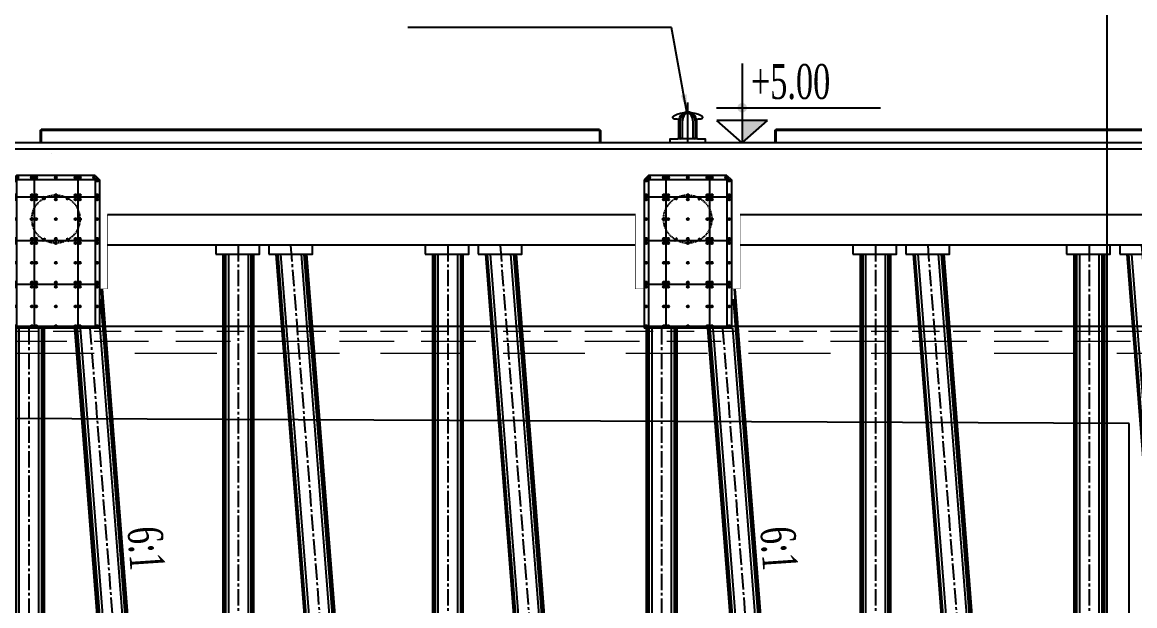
# Model space of a CAD drawing. Extents: x -57534 to 10615, y -13723 to 96319.
# Drawn here: x -17331 to -14782, y 40036 to 41373 of the extents above; entities that cross this region are included whole.
import ezdxf
from ezdxf.enums import TextEntityAlignment as Align

# ---------------------------------------------------------------- set-up
doc = ezdxf.new("R2010")
doc.units = 0
doc.header["$LTSCALE"] = 5
doc.header["$MEASUREMENT"] = 0
for name, pattern in [('CENTER', [2, 1.25, -0.25, 0.25, -0.25]), ('CENTER2', [1.125, 0.75, -0.125, 0.125, -0.125]), ('HIDDEN', [0.375, 0.25, -0.125])]:
    doc.linetypes.add(name, pattern=pattern)
doc.layers.get('0').update_dxf_attribs({"linetype": 'CONTINUOUS'})
doc.layers.get('DEFPOINTS').update_dxf_attribs({"linetype": 'CONTINUOUS'})
for name, color, linetype in [('1', 1, 'CONTINUOUS'), ('BELT', 6, 'CONTINUOUS'), ('BORDER', 2, 'CONTINUOUS'), ('CENTER', 9, 'CENTER2'), ('COBAN', 2, 'CONTINUOUS'), ('Dam', 4, 'CONTINUOUS'), ('DIMENSION', 4, 'CONTINUOUS'), ('GCS', 5, 'CONTINUOUS'), ('HAOCN', 11, 'CONTINUOUS'), ('HATCH', 7, 'CONTINUOUS'), ('HIDDEN', 4, 'HIDDEN'), ('Kich thuoc', 4, 'CONTINUOUS'), ('Net tim', 6, 'CONTINUOUS'), ('PAD', 6, 'CONTINUOUS'), ('PART', 3, 'CONTINUOUS'), ('TEXT', 3, 'CONTINUOUS'), ('TIM', 8, 'CENTER')]:
    doc.layers.add(name, color=color, linetype=linetype)
doc.layers.add('KHUAT', color=235, linetype='HIDDEN', lineweight=18)
doc.styles.add('DIM', font='romans.shx', dxfattribs={"width": 0.65})
doc.styles.add('THUONG', font='vntimeh.shx', dxfattribs={"width": 0.65})
doc.dimstyles.new('400.Ph', dxfattribs={"dimscale": 400, "dimtxt": 0.2, "dimasz": 0.1, "dimexe": 0.1, "dimexo": 0.1, "dimgap": 0.06, "dimtad": 1, "dimdec": 0, "dimzin": 0, "dimdsep": 46, "dimtxsty": 'DIM', "dimblk": 'ARCHTICK', "dimcen": 0.15, "dimdle": 0.1, "dimclrd": 256, "dimclre": 7, "dimclrt": 6, "dimadec": 0, "dimazin": 0, "dimtfac": 1, "dimtdec": 0, "dimtix": 1, "dimtmove": 0, "dimatfit": 3, "dimfxl": 1, "dimtolj": 1, "dimtzin": 0, "dimarcsym": 0})

# ---------------------------------------------------------------- blocks, each defined once
blk = doc.blocks.new('Coc Xien')
at = {"layer": 'BORDER'}
for p, q in [((-9.2814731549297, -3.416245085412811), (-118.1473656247472, -1398.416245016247)), ((60.93136210002194, -3.416245085412811), (-47.93453036972642, -1398.416245016247))]:
    blk.add_line(p, q, dxfattribs=at)
at = {"layer": 'CENTER', "ltscale": 10}
blk.add_line((27.38574579835404, 16.58375491458719), (-276.4494988263432, -3876.740008982757), dxfattribs=at)
at = {"layer": 'DIMENSION', "ltscale": 5}
blk.add_lwpolyline([(77.38574579835404, -3.416245085412811), (-22.61425420164596, -3.416245085412811), (-22.61425420164596, 16.58375491458719), (77.38574579835404, 16.58375491458719)], close=True, dxfattribs=at)
at = {"layer": 'HATCH'}
for p, q in [((-7.306786249315337, -3.416245085412811), (-116.1726787191037, -1398.416245016247)), ((-3.263230133125034, -3.416245085412811), (-112.1291226028952, -1398.416245016247)), ((3.303624292970198, -3.416245085412811), (-105.5622681767636, -1398.416245016247)), ((50.32095155776914, -3.416245085412811), (-58.54494091203014, -1398.416245016247)), ((56.88780598384619, -3.416245085412811), (-51.97808648591308, -1398.416245016247)), ((60.93136210005468, -3.416245085412811), (-47.93453036972642, -1398.416245016255))]:
    blk.add_line(p, q, dxfattribs=at)
blk = doc.blocks.new('A$C18BE6784')
at = {"layer": 'BORDER'}
for p, q in [((-10.00001330658051, 3989.999979104403), (-10.00001330659324, 2594.999979173561)), ((59.99998669342677, 3989.999979104403), (59.99998669345405, 2594.999979173561))]:
    blk.add_line(p, q, dxfattribs=at)
at = {"layer": 'CENTER', "ltscale": 10}
blk.add_line((24.99998669342313, 4009.999979104402), (24.9999866934304, 9.999979104402883), dxfattribs=at)
at = {"layer": 'DIMENSION', "ltscale": 5}
blk.add_lwpolyline([(-26.55300095056009, 3989.999979104403), (73.44699904943991, 3989.999979104403), (73.44699904943991, 4009.999979104402), (-26.55300095056009, 4009.999979104402)], close=True, dxfattribs=at)
at = {"layer": 'HATCH'}
for p, q in [((-8.031312243663706, 3989.999979104403), (-8.031312243687353, 2594.999979173561)), ((-4.000013306580513, 3989.999979104403), (-4.000013306565961, 2594.999979173561)), ((2.546935099046095, 3989.999979104403), (2.546935099075199, 2594.999979173561)), ((47.45303828780743, 3989.999979104403), (47.45303828776923, 2594.999979173561)), ((53.99998669342313, 3989.999979104403), (53.99998669341949, 2594.999979173561)), ((58.03128563051723, 3989.999979104403), (58.03128563051359, 2594.999979173561))]:
    blk.add_line(p, q, dxfattribs=at)
blk = doc.blocks.new('D7002')
at = {"layer": 'BORDER'}
for p, q in [((-35.00000000000546, -189.9999999308129), (-35.00000000002183, -1414.999999930842)), ((35.00000000000546, -189.9999999308129), (35.00000000003274, -1414.999999930842))]:
    blk.add_line(p, q, dxfattribs=at)
at = {"layer": 'CENTER', "ltscale": 10}
blk.add_line((0, -189.9999999308129), (7.276e-12, -4000), dxfattribs=at)
at = {"layer": 'HATCH'}
for p, q in [((-33.03129893709047, -189.9999999308129), (-33.03129893712503, -1414.999999930842)), ((-29, -189.9999999308129), (-29, -1414.999999930842)), ((-22.45305159437521, -189.9999999308129), (-22.45305159433883, -1414.999999930842)), ((22.45305159437703, -189.9999999308129), (22.45305159434975, -1414.999999930842)), ((29, -189.9999999308129), (29, -1414.999999930842)), ((33.03129893709229, -189.9999999308129), (33.03129893709411, -1414.999999930842))]:
    blk.add_line(p, q, dxfattribs=at)
blk = doc.blocks.new('D7003')
at = {"layer": 'BORDER'}
for p, q in [((48.20477323548766, -99.99999999999272), (150.8274604020462, -1414.999999930842)), ((-14.98445606953828, -189.9999997924387), (80.61462514702907, -1414.999999930842))]:
    blk.add_line(p, q, dxfattribs=at)
at = {"layer": 'CENTER', "ltscale": 10}
blk.add_line((20.12196155793572, -189.9999997924387), (308.3087560456115, -3882.805608325965), dxfattribs=at)
at = {"layer": 'HATCH'}
for p, q in [((46.23008632981146, -99.99999999999272), (148.8527734963627, -1414.999999930835)), ((43.99999999061401, -123.2376760193947), (144.8092173801615, -1414.999999930842)), ((-13.0097691638839, -189.9999997924387), (82.58931205272347, -1414.999999930835)), ((-8.966213047671772, -189.9999997924387), (86.63286816891377, -1414.999999930842)), ((-2.399358621594728, -189.9999997924387), (93.19972259501628, -1414.999999930842)), ((42.64328173747344, -189.999999792446), (138.2423629540189, -1414.999999930835))]:
    blk.add_line(p, q, dxfattribs=at)
at = {"layer": 'TEXT', "style": 'THUONG', "width": 0.65}
blk.add_text('6:1', height=80, rotation=273.8902048816608, dxfattribs=at).set_placement((149.2306284193764, -694.230859120049), align=Align.MIDDLE)
blk = doc.blocks.new('MD PD1')
at = {"layer": 'COBAN'}
for p, q in [((3755.946194449656, 562.729182114097), (-3787.053805548975, 562.729182114097)), ((3755.946194449656, 547.729182114097), (-3787.053805548975, 547.729182114097)), ((-2341.053805534983, 397.7291821141116), (-3551.053805539669, 397.7291821141116)), ((-871.0538055396828, 397.7291821141116), (-2101.053805534981, 397.7291821141116)), ((-2341.053805534983, 327.7291821141044), (-3551.053805539669, 327.7291821141044)), ((-871.0538055396828, 327.7291821141044), (-2101.053805534981, 327.7291821141044))]:
    blk.add_line(p, q, dxfattribs=at)
at = {"layer": 'COBAN', "const_width": 1}
for points in [[(-3569.053805548982, 227.7291821140971), (-3551.053805539669, 227.7291821140971), (-3551.053805539669, 397.729182114097)], [(-2341.053805534983, 397.729182114097), (-2341.053805534981, 227.7291821141044), (-2321.053805534986, 227.7291821141044)], [(-2121.053805534984, 227.7291821140971), (-2101.053805534982, 227.7291821140971), (-2101.053805534981, 397.729182114097)]]:
    blk.add_lwpolyline(points, dxfattribs=at)
at = {"layer": 'Dam', "ltscale": 200}
blk.add_line((-3679.053805550335, 537.7291821832767), (-3679.053805550342, 537.7291821832767), dxfattribs=at)
at = {"layer": 'GCS', "ltscale": 5}
for p, q in [((-3705.053805539727, 590.7291821140898), (-3703.053805539727, 592.7291821140897)), ((-3705.053805539727, 590.7291821140898), (-3705.053805539727, 562.729182114097)), ((-2423.053805539697, 592.729182114097), (-3703.053805539727, 592.7291821140897)), ((-2423.053805539697, 590.7291821140971), (-3703.053805539727, 590.7291821140898)), ((-3703.053805539727, 590.7291821140898), (-3703.053805539727, 562.729182114097)), ((-2423.053805539697, 592.729182114097), (-2421.053805539698, 590.7291821140971)), ((-2423.053805539697, 590.7291821140971), (-2423.053805539697, 562.729182114097)), ((-2421.053805539698, 590.7291821140971), (-2421.053805539698, 562.729182114097)), ((-2021.053805539679, 590.7291821140971), (-2019.053805539679, 592.729182114097)), ((-2021.053805539679, 590.7291821140971), (-2021.053805539681, 562.729182114097)), ((-463.053805539681, 592.729182114097), (-2019.053805539679, 592.729182114097))]:
    blk.add_line(p, q, dxfattribs=at)
at = {"layer": 'HAOCN', "ltscale": 5}
for p, q in [((-463.053805539681, 590.7291821140971), (-2019.053805539679, 590.7291821140971)), ((-2019.053805539679, 590.7291821140971), (-2019.053805539681, 562.729182114097))]:
    blk.add_line(p, q, dxfattribs=at)
at = {"layer": 'COBAN'}
for name, p in [('D7003', (-3611.053805529599, 327.7291821140971)), ('D7003', (-2161.053805524913, 327.7291821140971)), ('D7002', (-3731.053805529518, 327.7291821140971)), ('D7002', (-2281.053805524829, 327.7291821140971))]:
    blk.add_blockref(name, p, dxfattribs=at)
at = {"layer": 'HIDDEN'}
for p in [(-3276.053792232928, -3682.270796990306), (-2796.053792232928, -3682.270796990306), (-1816.053792232927, -3682.270796990306), (-1326.053792232928, -3682.270796990306)]:
    blk.add_blockref('A$C18BE6784', p, dxfattribs=at)
at = {"layer": 'HIDDEN', "xscale": -1}
for p in [(-3103.668059741234, 311.1454271995099), (-2623.668059741236, 311.1454271995099), (-1643.668059741236, 311.1454271995099), (-1153.668059741236, 311.1454271995099)]:
    blk.add_blockref('Coc Xien', p, dxfattribs=at)
blk = doc.blocks.new('A$C69525F90')
at = {"layer": 'HATCH', "color": 7}
for p, q in [((23.00012946897187, 11.99996165707125), (23.00012946897187, 49.99996165707125)), ((28.00012946897187, 11.99996165707125), (28.00012946897187, 49.99996165707125)), ((52.00012946897186, 49.99996165707125), (52.00012946897186, 11.99996165707125)), ((57.00012946897186, 49.99996165707125), (57.00012946897186, 11.99996165707125))]:
    blk.add_line(p, q, dxfattribs=at)
for centre, radius, start, end in [((44.95447863359004, 48.56376483195345), 22.00127518965682, 103.0137357099555, 176.2571910373082), ((52.88213851233013, 48.67075623717392), 24.91748704906046, 121.1303405061529, 176.9421464535168), ((35.04578030412086, 48.56376483195345), 22.00127518965682, 3.742808962691783, 76.9862642900445), ((27.11812042538077, 48.67075623717392), 24.91748704906046, 3.05785354648318, 58.86965949384711), ((18.00042490218766, 14.36495956397266), 5.530846305460435, 284.066586930098, 334.6845617580935), ((21.83703428762965, 16.67864200059557), 7.737815710578393, 277.0880848445752, 322.796246002329), ((58.16322465031408, 16.67864200059557), 7.737815710578393, 217.203753997671, 262.9119151554248), ((61.99983403575607, 14.36495956397266), 5.530846305460435, 205.3154382419065, 255.933413069902)]:
    blk.add_arc(centre, radius, start, end, dxfattribs=at)
at = {"layer": 'Net tim'}
blk.add_line((63.00012946897187, 8.999961657071253), (17.00012946897186, 8.999961657071253), dxfattribs=at)
blk.add_lwpolyline([(60.00012946897186, 49.99996165707125), (60.00012946897186, 11.99996165707125, 0.4142135623730951), (63.00012946897187, 8.999961657071253), (80.00012946897186, 8.999961657071253), (80.00012946897186, -3.83429287467e-05), (0.0001294689718634, -3.83429287467e-05), (0.0001294689718634, 8.999961657071253), (17.00012946897186, 8.999961657071253, 0.4142135623730951), (20.00012946897186, 11.99996165707125), (20.00012946897186, 49.99996165707125, 0.4142135623730948), (16.00012946897186, 53.99996165707126), (9.87086535594426, 53.99996165707126, -0.7691282004411254), (7.886581182247027, 61.47308939992218, -0.2655225819648395), (72.11367775569668, 61.47308939992218, -0.7691282004411261), (70.12939358199947, 53.99996165707126), (64.00012946897186, 53.99996165707126, 0.4142135623730951), (60.00012946897186, 49.99996165707125, 0.4142135623730951), (40.00012946897186, 69.99996165707125), (40.00012946897186, 69.99996165707125, 0.4142135623730951), (20.00012946897186, 49.99996165707125)], format="xyb", dxfattribs=at)
at = {"layer": 'TIM', "ltscale": 20}
blk.add_line((40.00012946897186, -3.83429287467e-05), (40.00012946897186, 91.97977977019036), dxfattribs=at)
blk = doc.blocks.new('_ArchTick')
at = {"color": 0, "linetype": 'ByBlock', "const_width": 0.15}
blk.add_lwpolyline([(-0.5, -0.5), (0.5, 0.5)], dxfattribs=at)
blk = doc.blocks.new('CT')
at = {"layer": 'Kich thuoc'}
h = blk.add_hatch(color=256, dxfattribs=at)
h.paths.add_polyline_path([(1108730.002586201, 94213.45293909853), (1108802.729856541, 94213.45293909853), (1108730.002586199, 94149.81657745774)])
edge = h.paths.add_edge_path()
edge.add_line((1108730.002586199, 94249.81657432637), (1108743.63894939, 94249.81657432637))
edge.add_ellipse((1108730.0025862, 94249.81657432437), major_axis=(0.015208795806085, 13.63635472848688), ratio=0.9999999985092012, start_angle=180.0639026758925, end_angle=270.0639026680662, ccw=False)
edge.add_line((1108730.002586202, 94236.18021111462), (1108730.002586199, 94249.81657432637))
edge = h.paths.add_edge_path()
edge.add_ellipse((1108730.002586201, 94249.81657432439), major_axis=(-0.0625336777899912, 13.63621982413129), ratio=0.999999998519814, start_angle=269.737251919399, end_angle=359.7372519189098, ccw=False)
edge.add_line((1108743.63894939, 94249.81657432637), (1108730.002586199, 94249.81657432637))
edge.add_line((1108730.002586199, 94249.81657432637), (1108730.002586199, 94263.45293753284))
edge = h.paths.add_edge_path()
edge.add_line((1108730.002586199, 94263.45293753284), (1108730.002586199, 94249.81657432637))
edge.add_line((1108730.002586199, 94249.81657432637), (1108716.366223011, 94249.81657432637))
edge.add_ellipse((1108730.002586198, 94249.81657432504), major_axis=(0.050183678601531, 13.63627086609194), ratio=0.9999999985166345, start_angle=0.21085676222799066, end_angle=90.2108567625337, ccw=False)
edge = h.paths.add_edge_path()
edge.add_line((1108716.366223011, 94249.81657432637), (1108730.002586199, 94249.81657432637))
edge.add_line((1108730.002586199, 94249.81657432637), (1108730.002586202, 94236.18021111462))
edge.add_ellipse((1108730.002586202, 94249.81657432637), major_axis=(-0.0617409427704354, 13.63622343975648), ratio=0.9999999985166139, start_angle=89.74058277303112, end_angle=179.7405827730312, ccw=False)
for p, q in [((1108730.002586201, 94376.96869210631), (1108730.002586202, 94149.81657745244)), ((1108656.664809179, 94249.81657469379), (1109126.158901535, 94249.81657469379)), ((1108730.002586202, 94149.81657745244), (1108657.275315857, 94213.45293909853)), ((1108802.729856541, 94213.45293909853), (1108657.275315857, 94213.45293909853)), ((1108730.002586202, 94149.81657745244), (1108802.729856541, 94213.45293909853))]:
    blk.add_line(p, q, dxfattribs=at)
blk = doc.blocks.new('cd')
at = {"layer": 'DIMENSION', "xscale": 0.8000000000029103, "yscale": 0.8000000000029103, "zscale": 0.8}
blk.add_blockref('CT', (-886984.0020721882, -75399.85326002934), dxfattribs=at)
at = {"layer": 'DIMENSION', "ltscale": 5, "style": 'THUONG', "width": 0.65}
blk.add_attdef('QQQ', (20.11206211817989, 20.09152492991416), '', height=80, dxfattribs=at)
blk = doc.blocks.new('dia chat')
at = {"ltscale": 5}
for p, q in [((14205, 17), (3950.000000000011, 59.89542801555945)), ((14205.00000000001, -3970), (14205.00000000001, 17))]:
    blk.add_line(p, q, dxfattribs=at)
blk = doc.blocks.new('demtaucss')
at = {"color": 3}
blk.add_line((-6507.668877459079, 40421.33278997694), (-6505.918877459078, 40421.33278997694), dxfattribs=at)
at = {"layer": 'CENTER', "color": 3, "linetype": 'CENTER2'}
for p, q in [((-6476.053725863391, 40609.6340674243), (-6481.05372586339, 40618.29432146215)), ((-6426.05372586339, 40609.6340674243), (-6421.053725863391, 40618.29432146215)), ((-6501.05372586339, 40566.33279723508), (-6511.053725863391, 40566.33279723508)), ((-6401.05372586339, 40566.33279723508), (-6391.05372586339, 40566.33279723508)), ((-6476.053725863391, 40523.03152704586), (-6481.053725863391, 40514.37127300801)), ((-6426.05372586339, 40523.03152704586), (-6421.053725863391, 40514.37127300801))]:
    blk.add_line(p, q, dxfattribs=at)
at = {"layer": 'HATCH', "linetype": 'HIDDEN', "ltscale": 2}
blk.add_circle((-6451.05372586339, 40566.33279723508), 55, dxfattribs=at)
at = {"layer": 'PAD'}
for p, q in [((-6541.053725863391, 40666.33278997693), (-6551.05372586339, 40656.33278997693)), ((-6361.053725863389, 40666.33278997693), (-6541.053725863391, 40666.33278997693)), ((-6539.053725863389, 40664.57548206185), (-6539.053725863389, 40658.09009789202)), ((-6506.05372586339, 40664.57548206185), (-6506.05372586339, 40658.09009789202)), ((-6501.05372586339, 40666.33278997693), (-6501.053725863393, 40316.33278997693)), ((-6496.05372586339, 40664.57548206185), (-6496.05372586339, 40658.09009789202)), ((-6451.05372586339, 40664.57548206185), (-6451.05372586339, 40658.09009789202)), ((-6406.05372586339, 40664.57548206185), (-6406.05372586339, 40658.09009789202)), ((-6401.053725863389, 40666.33278997693), (-6401.05372586339, 40316.33278997693)), ((-6401.053725863389, 40666.33278997693), (-6401.05372586339, 40316.33278997693)), ((-6396.05372586339, 40664.57548206185), (-6396.05372586339, 40658.09009789202)), ((-6363.053725863389, 40664.57548206185), (-6363.053725863389, 40658.09009789202)), ((-6361.053725863389, 40666.33278997693), (-6351.05372586339, 40656.33278997693)), ((-6551.05372586339, 40656.33278997693), (-6551.053725863392, 40316.33278997693)), ((-6549.296417948308, 40654.33278997693), (-6542.811033778474, 40654.33278997693)), ((-6541.053725863391, 40656.33278997693), (-6546.053725863391, 40661.33278997694)), ((-6546.053725863391, 40657.57548206185), (-6546.053725863391, 40651.09009789201)), ((-6542.296417948307, 40661.33278997694), (-6535.811033778475, 40661.33278997694)), ((-6541.053725863391, 40656.33278997693), (-6541.053725863394, 40316.33278997693)), ((-6361.053725863389, 40656.33278997693), (-6541.053725863391, 40656.33278997693)), ((-6509.296417948307, 40661.33278997694), (-6502.811033778475, 40661.33278997694)), ((-6499.296417948308, 40661.33278997694), (-6492.811033778474, 40661.33278997694)), ((-6454.296417948308, 40661.33278997694), (-6447.811033778474, 40661.33278997694)), ((-6409.296417948308, 40661.33278997694), (-6402.811033778473, 40661.33278997694)), ((-6399.296417948307, 40661.33278997694), (-6392.811033778473, 40661.33278997694)), ((-6359.811033778473, 40661.33278997694), (-6366.296417948307, 40661.33278997694)), ((-6361.053725863389, 40656.33278997693), (-6356.05372586339, 40661.33278997694)), ((-6361.053725863389, 40656.33278997694), (-6361.053725863362, 40316.33278997693)), ((-6352.811033778473, 40654.33278997693), (-6359.296417948307, 40654.33278997693)), ((-6356.05372586339, 40657.57548206185), (-6356.05372586339, 40651.09009789201)), ((-6351.053725863391, 40656.33278997693), (-6351.053725863391, 40316.33278997693)), ((-6351.053725863391, 40616.33278997693), (-6551.05372586339, 40616.33278997693)), ((-6549.296417948308, 40621.33278997693), (-6542.811033778474, 40621.33278997693)), ((-6546.053725863391, 40624.57548206185), (-6546.053725863391, 40618.09009789201)), ((-6546.053725863391, 40614.57548206185), (-6546.053725863391, 40608.09009789202)), ((-6509.296417948307, 40621.33278997693), (-6502.811033778475, 40621.33278997693)), ((-6506.05372586339, 40624.57548206185), (-6506.05372586339, 40618.09009789201)), ((-6506.05372586339, 40614.57548206185), (-6506.05372586339, 40608.09009789202)), ((-6499.296417948308, 40621.33278997693), (-6492.811033778474, 40621.33278997693)), ((-6496.05372586339, 40624.57548206185), (-6496.05372586339, 40618.09009789201)), ((-6496.05372586339, 40614.57548206185), (-6496.05372586339, 40608.09009789202)), ((-6454.296417948308, 40621.33278997693), (-6447.811033778474, 40621.33278997693)), ((-6451.05372586339, 40624.57548206185), (-6451.05372586339, 40618.09009789201)), ((-6451.05372586339, 40614.57548206185), (-6451.05372586339, 40608.09009789202)), ((-6409.296417948308, 40621.33278997693), (-6402.811033778473, 40621.33278997693)), ((-6406.05372586339, 40624.57548206185), (-6406.05372586339, 40618.09009789201)), ((-6406.05372586339, 40614.57548206185), (-6406.05372586339, 40608.09009789202)), ((-6399.296417948307, 40621.33278997693), (-6392.811033778473, 40621.33278997693)), ((-6396.05372586339, 40624.57548206185), (-6396.05372586339, 40618.09009789201)), ((-6396.05372586339, 40614.57548206185), (-6396.05372586339, 40608.09009789202)), ((-6359.296417948307, 40621.33278997693), (-6352.811033778473, 40621.33278997693)), ((-6356.05372586339, 40624.57548206185), (-6356.05372586339, 40618.09009789201)), ((-6356.05372586339, 40614.57548206185), (-6356.05372586339, 40608.09009789202)), ((-6549.296417948308, 40611.33278997694), (-6542.811033778474, 40611.33278997694)), ((-6509.296417948307, 40611.33278997694), (-6502.811033778475, 40611.33278997694)), ((-6499.296417948308, 40611.33278997694), (-6492.811033778474, 40611.33278997694)), ((-6454.296417948308, 40611.33278997694), (-6447.811033778474, 40611.33278997694)), ((-6409.296417948308, 40611.33278997694), (-6402.811033778473, 40611.33278997694)), ((-6399.296417948307, 40611.33278997694), (-6392.811033778473, 40611.33278997694)), ((-6359.296417948307, 40611.33278997694), (-6352.811033778473, 40611.33278997694)), ((-6549.296417948308, 40566.33278997693), (-6542.811033778474, 40566.33278997693)), ((-6546.053725863391, 40569.57548206185), (-6546.053725863391, 40563.09009789202)), ((-6509.296417948307, 40566.33278997693), (-6502.811033778475, 40566.33278997693)), ((-6506.05372586339, 40569.57548206185), (-6506.05372586339, 40563.09009789202)), ((-6499.296417948308, 40566.33278997693), (-6492.811033778474, 40566.33278997693)), ((-6496.05372586339, 40569.57548206185), (-6496.05372586339, 40563.09009789202)), ((-6454.296417948308, 40566.33278997693), (-6447.811033778474, 40566.33278997693)), ((-6451.05372586339, 40569.57548206185), (-6451.05372586339, 40563.09009789202)), ((-6409.296417948308, 40566.33278997693), (-6402.811033778473, 40566.33278997693)), ((-6406.05372586339, 40569.57548206185), (-6406.05372586339, 40563.09009789202)), ((-6399.296417948307, 40566.33278997693), (-6392.811033778473, 40566.33278997693)), ((-6396.05372586339, 40569.57548206185), (-6396.05372586339, 40563.09009789202)), ((-6359.296417948307, 40566.33278997693), (-6352.811033778473, 40566.33278997693)), ((-6356.05372586339, 40569.57548206185), (-6356.05372586339, 40563.09009789202)), ((-6351.053725863391, 40516.33278997694), (-6551.05372586339, 40516.33278997694)), ((-6549.296417948308, 40521.33278997693), (-6542.811033778474, 40521.33278997693)), ((-6546.053725863391, 40524.57548206185), (-6546.053725863391, 40518.09009789201)), ((-6546.053725863391, 40514.57548206185), (-6546.053725863391, 40508.09009789202)), ((-6509.296417948307, 40521.33278997693), (-6502.811033778475, 40521.33278997693)), ((-6506.05372586339, 40524.57548206185), (-6506.05372586339, 40518.09009789201)), ((-6506.05372586339, 40514.57548206185), (-6506.05372586339, 40508.09009789202)), ((-6499.296417948308, 40521.33278997693), (-6492.811033778474, 40521.33278997693)), ((-6496.05372586339, 40524.57548206185), (-6496.05372586339, 40518.09009789201)), ((-6496.05372586339, 40514.57548206185), (-6496.05372586339, 40508.09009789202)), ((-6454.296417948308, 40521.33278997693), (-6447.811033778474, 40521.33278997693)), ((-6451.05372586339, 40524.57548206185), (-6451.05372586339, 40518.09009789201)), ((-6451.05372586339, 40514.57548206185), (-6451.05372586339, 40508.09009789202)), ((-6409.296417948308, 40521.33278997693), (-6402.811033778473, 40521.33278997693)), ((-6406.05372586339, 40524.57548206185), (-6406.05372586339, 40518.09009789201)), ((-6406.05372586339, 40514.57548206185), (-6406.05372586339, 40508.09009789202)), ((-6399.296417948307, 40521.33278997693), (-6392.811033778473, 40521.33278997693)), ((-6396.05372586339, 40524.57548206185), (-6396.05372586339, 40518.09009789201)), ((-6396.05372586339, 40514.57548206185), (-6396.05372586339, 40508.09009789202)), ((-6359.296417948307, 40521.33278997693), (-6352.811033778473, 40521.33278997693)), ((-6356.05372586339, 40524.57548206185), (-6356.05372586339, 40518.09009789201)), ((-6356.05372586339, 40514.57548206185), (-6356.05372586339, 40508.09009789202)), ((-6549.296417948308, 40511.33278997693), (-6542.811033778474, 40511.33278997693)), ((-6509.296417948307, 40511.33278997693), (-6502.811033778475, 40511.33278997693)), ((-6499.296417948308, 40511.33278997693), (-6492.811033778474, 40511.33278997693)), ((-6454.296417948308, 40511.33278997693), (-6447.811033778474, 40511.33278997693)), ((-6409.296417948308, 40511.33278997693), (-6402.811033778473, 40511.33278997693)), ((-6399.296417948307, 40511.33278997693), (-6392.811033778473, 40511.33278997693)), ((-6359.296417948307, 40511.33278997693), (-6352.811033778473, 40511.33278997693)), ((-6549.296417948308, 40466.33278997693), (-6542.811033778474, 40466.33278997693)), ((-6546.053725863391, 40469.57548206185), (-6546.053725863391, 40463.09009789202)), ((-6509.296417948307, 40466.33278997693), (-6502.811033778475, 40466.33278997693)), ((-6506.05372586339, 40469.57548206185), (-6506.05372586339, 40463.09009789202)), ((-6499.296417948308, 40466.33278997693), (-6492.811033778474, 40466.33278997693)), ((-6496.05372586339, 40469.57548206185), (-6496.05372586339, 40463.09009789202)), ((-6454.296417948308, 40466.33278997693), (-6447.811033778474, 40466.33278997693)), ((-6451.05372586339, 40469.57548206185), (-6451.05372586339, 40463.09009789202)), ((-6409.296417948308, 40466.33278997693), (-6402.811033778473, 40466.33278997693)), ((-6406.05372586339, 40469.57548206185), (-6406.05372586339, 40463.09009789202)), ((-6399.296417948307, 40466.33278997693), (-6392.811033778473, 40466.33278997693)), ((-6396.05372586339, 40469.57548206185), (-6396.05372586339, 40463.09009789202)), ((-6359.296417948307, 40466.33278997693), (-6352.811033778473, 40466.33278997693)), ((-6356.05372586339, 40469.57548206185), (-6356.05372586339, 40463.09009789202)), ((-6351.053725863391, 40416.33278997693), (-6551.05372586339, 40416.33278997693)), ((-6549.296417948308, 40421.33278997694), (-6542.811033778474, 40421.33278997694)), ((-6549.296417948308, 40411.33278997693), (-6542.811033778474, 40411.33278997693)), ((-6546.053725863391, 40424.57548206185), (-6546.053725863391, 40418.09009789202)), ((-6546.053725863391, 40414.57548206185), (-6546.053725863391, 40408.09009789201)), ((-6509.296417948307, 40421.33278997694), (-6502.811033778474, 40421.33278997694)), ((-6509.296417948307, 40411.33278997693), (-6502.811033778475, 40411.33278997693)), ((-6506.05372586339, 40424.57548206185), (-6506.05372586339, 40418.09009789202)), ((-6506.05372586339, 40414.57548206185), (-6506.05372586339, 40408.09009789201)), ((-6499.296417948308, 40421.33278997694), (-6492.811033778474, 40421.33278997694)), ((-6499.296417948308, 40411.33278997693), (-6492.811033778474, 40411.33278997693)), ((-6496.05372586339, 40424.57548206185), (-6496.05372586339, 40418.09009789202)), ((-6496.05372586339, 40414.57548206185), (-6496.05372586339, 40408.09009789201)), ((-6454.296417948306, 40421.33278997694), (-6447.811033778473, 40421.33278997694)), ((-6454.296417948308, 40411.33278997693), (-6447.811033778474, 40411.33278997693)), ((-6451.053725863388, 40424.57548206185), (-6451.053725863388, 40418.09009789202)), ((-6451.05372586339, 40414.57548206185), (-6451.05372586339, 40408.09009789201)), ((-6409.296417948306, 40421.33278997694), (-6402.811033778473, 40421.33278997694)), ((-6409.296417948308, 40411.33278997693), (-6402.811033778473, 40411.33278997693)), ((-6406.053725863388, 40424.57548206185), (-6406.053725863388, 40418.09009789202)), ((-6406.05372586339, 40414.57548206185), (-6406.05372586339, 40408.09009789201)), ((-6399.296417948306, 40421.33278997694), (-6392.811033778473, 40421.33278997694)), ((-6399.296417948307, 40411.33278997693), (-6392.811033778473, 40411.33278997693)), ((-6396.053725863389, 40424.57548206185), (-6396.053725863389, 40418.09009789202)), ((-6396.05372586339, 40414.57548206185), (-6396.05372586339, 40408.09009789201)), ((-6359.296417948306, 40421.33278997694), (-6352.811033778473, 40421.33278997694)), ((-6359.296417948307, 40411.33278997693), (-6352.811033778473, 40411.33278997693)), ((-6356.053725863389, 40424.57548206185), (-6356.053725863389, 40418.09009789202)), ((-6356.05372586339, 40414.57548206185), (-6356.05372586339, 40408.09009789201)), ((-6549.296417948308, 40366.33278997693), (-6542.811033778474, 40366.33278997693)), ((-6546.053725863391, 40369.57548206185), (-6546.053725863391, 40363.09009789201)), ((-6509.296417948307, 40366.33278997693), (-6502.811033778475, 40366.33278997693)), ((-6506.05372586339, 40369.57548206185), (-6506.05372586339, 40363.09009789201)), ((-6499.296417948308, 40366.33278997693), (-6492.811033778474, 40366.33278997693)), ((-6496.05372586339, 40369.57548206185), (-6496.05372586339, 40363.09009789201)), ((-6454.296417948308, 40366.33278997693), (-6447.811033778474, 40366.33278997693)), ((-6451.05372586339, 40369.57548206185), (-6451.05372586339, 40363.09009789201)), ((-6409.296417948308, 40366.33278997693), (-6402.811033778473, 40366.33278997693)), ((-6406.05372586339, 40369.57548206185), (-6406.05372586339, 40363.09009789201)), ((-6399.296417948307, 40366.33278997693), (-6392.811033778473, 40366.33278997693)), ((-6396.05372586339, 40369.57548206185), (-6396.05372586339, 40363.09009789201)), ((-6359.296417948307, 40366.33278997693), (-6352.811033778473, 40366.33278997693)), ((-6356.05372586339, 40369.57548206185), (-6356.05372586339, 40363.09009789201)), ((-6351.053725863391, 40316.33278997693), (-6551.05372586339, 40316.33278997693)), ((-6549.296417948308, 40321.33278997693), (-6542.811033778474, 40321.33278997693)), ((-6546.053725863391, 40324.57548206185), (-6546.053725863391, 40318.09009789202)), ((-6509.296417948307, 40321.33278997693), (-6502.811033778474, 40321.33278997693)), ((-6506.05372586339, 40324.57548206185), (-6506.05372586339, 40318.09009789202)), ((-6499.296417948308, 40321.33278997693), (-6492.811033778474, 40321.33278997693)), ((-6496.05372586339, 40324.57548206185), (-6496.05372586339, 40318.09009789202)), ((-6454.296417948306, 40321.33278997693), (-6447.811033778473, 40321.33278997693)), ((-6451.053725863388, 40324.57548206185), (-6451.053725863388, 40318.09009789202)), ((-6409.296417948306, 40321.33278997693), (-6402.811033778473, 40321.33278997693)), ((-6406.053725863388, 40324.57548206185), (-6406.053725863388, 40318.09009789202)), ((-6399.296417948306, 40321.33278997693), (-6392.811033778473, 40321.33278997693)), ((-6396.053725863389, 40324.57548206185), (-6396.053725863389, 40318.09009789202)), ((-6359.296417948306, 40321.33278997693), (-6352.811033778473, 40321.33278997693)), ((-6356.053725863389, 40324.57548206185), (-6356.053725863389, 40318.09009789202))]:
    blk.add_line(p, q, dxfattribs=at)
for centre in [(-6546.053725863391, 40654.33278997693), (-6539.053725863389, 40661.33278997694), (-6506.05372586339, 40661.33278997694), (-6496.05372586339, 40661.33278997694), (-6451.05372586339, 40661.33278997694), (-6406.05372586339, 40661.33278997694), (-6396.05372586339, 40661.33278997694), (-6363.053725863389, 40661.33278997694), (-6356.05372586339, 40654.33278997693), (-6546.053725863391, 40621.33278997693), (-6546.053725863391, 40611.33278997694), (-6506.05372586339, 40621.33278997693), (-6506.05372586339, 40611.33278997694), (-6496.05372586339, 40621.33278997693), (-6496.05372586339, 40611.33278997694), (-6451.05372586339, 40621.33278997693), (-6451.05372586339, 40611.33278997694), (-6406.05372586339, 40621.33278997693), (-6406.05372586339, 40611.33278997694), (-6396.05372586339, 40621.33278997693), (-6396.05372586339, 40611.33278997694), (-6356.05372586339, 40621.33278997693), (-6356.05372586339, 40611.33278997694), (-6546.053725863391, 40566.33278997693), (-6506.05372586339, 40566.33278997693), (-6496.05372586339, 40566.33278997693), (-6451.05372586339, 40566.33278997693), (-6406.05372586339, 40566.33278997693), (-6396.05372586339, 40566.33278997693), (-6356.05372586339, 40566.33278997693), (-6546.053725863391, 40521.33278997693), (-6546.053725863391, 40511.33278997693), (-6506.05372586339, 40521.33278997693), (-6506.05372586339, 40511.33278997693), (-6496.05372586339, 40521.33278997693), (-6496.05372586339, 40511.33278997693), (-6451.05372586339, 40521.33278997693), (-6451.05372586339, 40511.33278997693), (-6406.05372586339, 40521.33278997693), (-6406.05372586339, 40511.33278997693), (-6396.05372586339, 40521.33278997693), (-6396.05372586339, 40511.33278997693), (-6356.05372586339, 40521.33278997693), (-6356.05372586339, 40511.33278997693), (-6546.053725863391, 40466.33278997693), (-6506.05372586339, 40466.33278997693), (-6496.05372586339, 40466.33278997693), (-6451.05372586339, 40466.33278997693), (-6406.05372586339, 40466.33278997693), (-6396.05372586339, 40466.33278997693), (-6356.05372586339, 40466.33278997693), (-6546.053725863391, 40421.33278997694), (-6546.053725863391, 40411.33278997693), (-6506.05372586339, 40421.33278997694), (-6506.05372586339, 40411.33278997693), (-6496.05372586339, 40421.33278997694), (-6496.05372586339, 40411.33278997693), (-6451.053725863388, 40421.33278997694), (-6451.05372586339, 40411.33278997693), (-6406.053725863388, 40421.33278997694), (-6406.05372586339, 40411.33278997693), (-6396.053725863389, 40421.33278997694), (-6396.05372586339, 40411.33278997693), (-6356.053725863389, 40421.33278997694), (-6356.05372586339, 40411.33278997693), (-6546.053725863391, 40366.33278997693), (-6506.05372586339, 40366.33278997693), (-6496.05372586339, 40366.33278997693), (-6451.05372586339, 40366.33278997693), (-6406.05372586339, 40366.33278997693), (-6396.05372586339, 40366.33278997693), (-6356.05372586339, 40366.33278997693), (-6546.053725863391, 40321.33278997693), (-6506.05372586339, 40321.33278997693), (-6496.05372586339, 40321.33278997693), (-6451.053725863388, 40321.33278997693), (-6406.053725863388, 40321.33278997693), (-6396.053725863389, 40321.33278997693), (-6356.053725863389, 40321.33278997693)]:
    blk.add_circle(centre, 2.25, dxfattribs=at)
at = {"layer": 'PART', "color": 3}
for centre in [(-6478.553725863391, 40613.96419444323), (-6423.553725863391, 40613.96419444323), (-6506.05372586339, 40566.33279723508), (-6396.05372586339, 40566.33279723508), (-6478.553725863391, 40518.70140002693), (-6423.553725863391, 40518.70140002693)]:
    blk.add_circle(centre, 2.35, dxfattribs=at)

msp = doc.modelspace()

# ---------------------------------------------------------------- linework, layer by layer
at = {"layer": 'BELT'}
msp.add_line((-34791.59095660268, 40676.95719864729), (-8036.255337177541, 40676.95719864729), dxfattribs=at)
at = {"layer": 'DEFPOINTS', "ltscale": 5}
msp.add_lwpolyline([(-27845.54015498441, 44445.02502260726), (-14845.54020018981, 44445.02502260726), (-14845.54020018981, 33245.02502260705), (-27845.54015498441, 33245.02502260705)], close=True, dxfattribs=at)
at = {"layer": 'KHUAT', "color": 7, "ltscale": 50}
msp.add_line((-34791.59095660268, 40665.35942052132), (-8036.255337177541, 40665.35942051579), dxfattribs=at)
at = {"layer": 'KHUAT', "color": 7, "ltscale": 100}
msp.add_line((-34791.59095660268, 40642.16386426424), (-8036.255337177541, 40642.16386425351), dxfattribs=at)
at = {"layer": 'KHUAT', "color": 7, "ltscale": 150}
msp.add_line((-34791.59095660268, 40614.48658482163), (-8036.255337177541, 40614.48658482191), dxfattribs=at)

# ---------------------------------------------------------------- block references
at = {"layer": '1'}
for p in [(-10803.01989728189, 355.6244086705192), (-9355.019897267895, 355.6244086702936)]:
    msp.add_blockref('demtaucss', p, dxfattribs=at)
at = {"layer": 'COBAN', "ltscale": 5}
msp.add_blockref('A$C69525F90', (-15846.07375261493, 41096.95723692103), dxfattribs=at)
at = {"layer": 'COBAN'}
msp.add_blockref('MD PD1', (-13585.0198175963, 40534.22801646401), dxfattribs=at)
at = {"layer": 'DIMENSION'}
msp.add_blockref('cd', (-15681.26012129452, 41176.95719637148), dxfattribs=at).add_auto_attribs({'QQQ': '+5.00'})
at = {"layer": 'Net tim'}
msp.add_blockref('dia chat', (-28999.07362314664, 40436.95719864729), dxfattribs=at)

# ---------------------------------------------------------------- leaders
at = {"layer": 'DIMENSION'}
msp.add_leader([(-15808.09290297355, 41166.957198572), (-15843.37025547412, 41360.78672189695), (-16447.73265041783, 41360.78672189695)], dimstyle='400.Ph', override={"dimgap": 0.06, "dimtad": 0}, dxfattribs=at)

doc.saveas('drawing.dxf')
